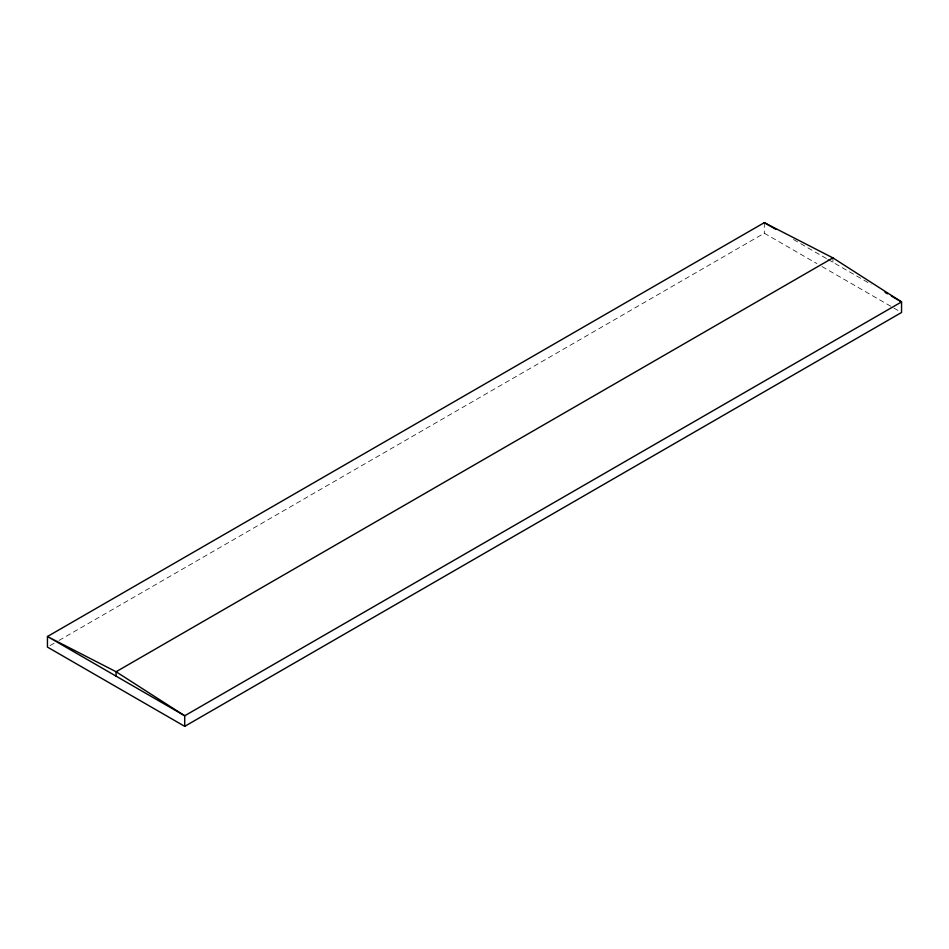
<?xml version="1.0" encoding="UTF-8"?>
<svg xmlns="http://www.w3.org/2000/svg" width="949" height="949" viewBox="0 0 949 949"><rect width="100%" height="100%" fill="white"/><g stroke="black" fill="none" stroke-linecap="round" stroke-linejoin="round"><path stroke-width="0.71" stroke-dasharray="4.75 3.56" d="M50.012 645.605L57.711 641.168M58.992 640.421L764.289 233.229L816.875 263.597M793.518 239.539L826.567 258.614M827.836 259.35L871.052 284.297M822.012 266.562L892.57 307.298M893.851 308.034L898.988 310.999M832.914 257.879L832.914 262.292M764.289 222.659L764.289 233.229"/><path stroke-width="1.42" d="M764.289 222.659L47.45 636.518L47.45 647.088L184.711 726.341L901.55 312.482L901.55 301.912L832.914 257.879L764.289 222.659L775.724 229.267M832.914 257.879L116.086 671.75L47.45 636.518L184.711 715.771L901.55 301.912L891.384 296.041M885.026 292.375L887.564 293.834M184.711 726.341L184.711 715.771L116.086 671.75L116.086 676.151"/></g></svg>
